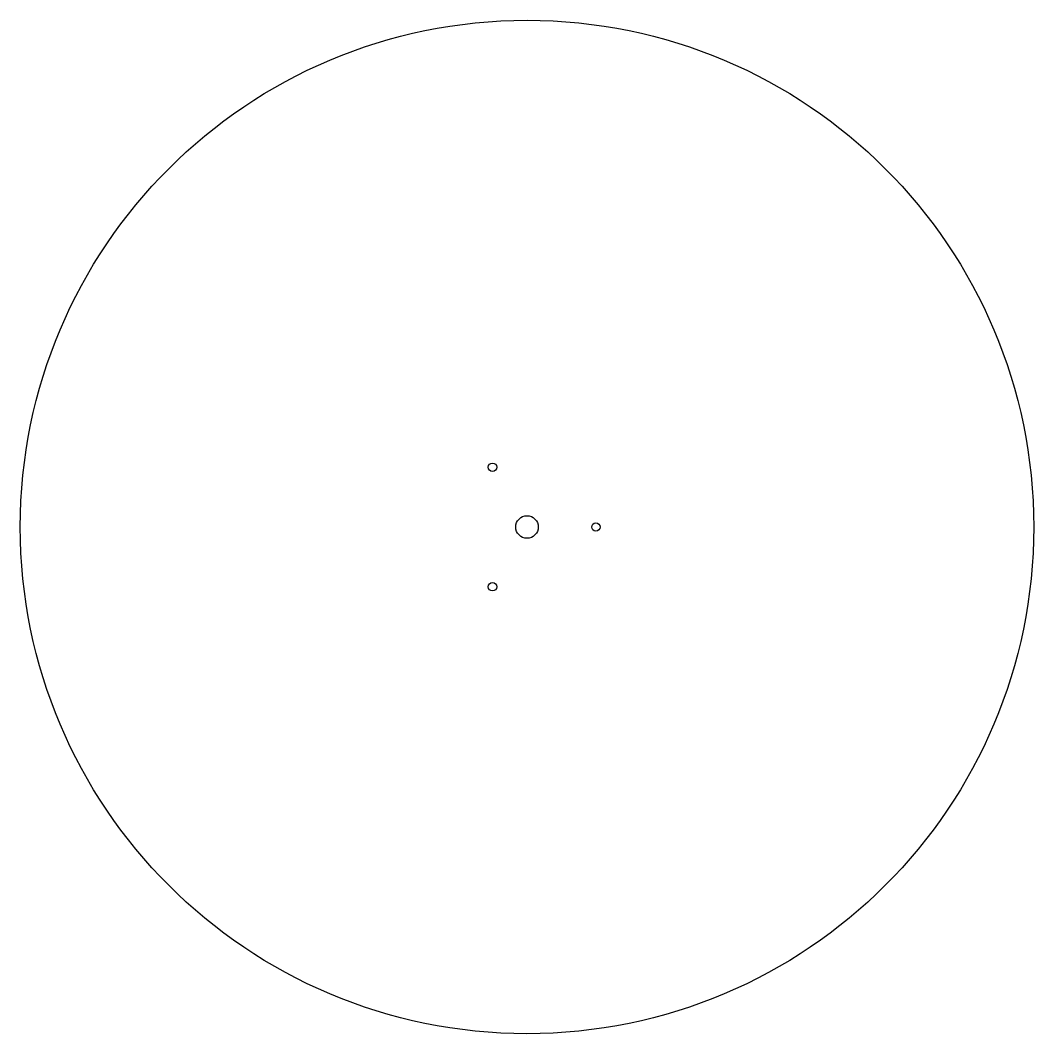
# Model space of a CAD drawing. Extents: x -180 to 180, y -180 to 180.
import ezdxf

# ---------------------------------------------------------------- set-up
doc = ezdxf.new("R2010")
doc.units = 0
doc.layers.get('0').update_dxf_attribs({"linetype": 'continuous'})

# ---------------------------------------------------------------- blocks, each defined once
blk = doc.blocks.new('CUT003')
at = {"color": 0}
for centre, radius in [((0, 0), 180), ((-12.25, 21.22), 1.5), ((0, 0), 4), ((24.5, 0), 1.5), ((-12.25, -21.22), 1.5)]:
    blk.add_circle(centre, radius, dxfattribs=at)

msp = doc.modelspace()

# ---------------------------------------------------------------- block references
at = {"color": 0}
msp.add_blockref('CUT003', (0, 0), dxfattribs=at)

doc.saveas('drawing.dxf')
